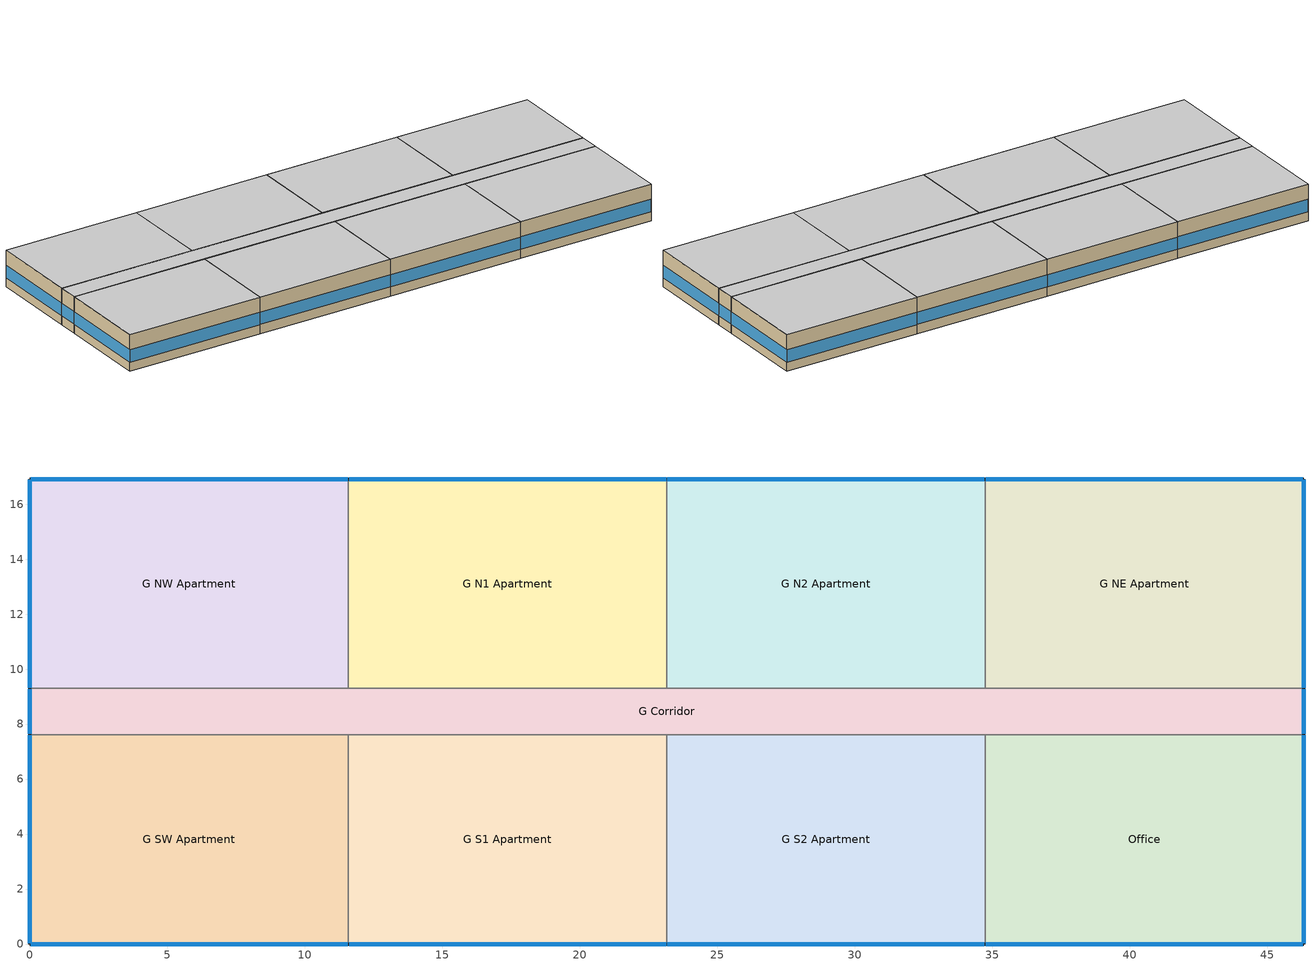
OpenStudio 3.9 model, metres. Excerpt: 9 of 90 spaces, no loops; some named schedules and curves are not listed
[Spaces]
G S1 Apartment
 floor foundation (BTAP-Grnd-Floor-Mass:U-0.757_std): 23.16,7.62 23.16,0 11.58,0 11.58,7.62 z0
 wall outside: 11.58,0 23.16,0 z0:3.05
 wall to G S2 Apartment: 23.16,0 23.16,7.62 z0:3.05
 wall to G Corridor: 23.16,7.62 11.58,7.62 z0:3.05
 wall to G SW Apartment: 11.58,7.62 11.58,0 z0:3.05
 window (BTAP-Ext-FixedWindow:U=0.173 SHGC=0.600): 11.61,0 23.14,0 z0.76:1.78
 ceiling to F2 S1 Apartment: 23.16,0 23.16,7.62 11.58,7.62 11.58,0 z3.05
Office
 floor foundation (BTAP-Grnd-Floor-Mass:U-0.757_std): 46.33,7.62 46.33,0 34.75,0 34.75,7.62 z0
 wall outside: 34.75,0 46.33,0 46.33,7.62 z0:3.05
 wall to G S2 Apartment: 34.75,7.62 34.75,0 z0:3.05
 wall to G Corridor: 46.33,7.62 34.75,7.62 z0:3.05
 window (BTAP-Ext-FixedWindow:U=0.173 SHGC=0.600): 46.33,0.03 46.33,7.59 / 34.77,0 46.3,0 z0.76:1.78
 ceiling to F2 SE Apartment: 46.33,0 46.33,7.62 34.75,7.62 34.75,0 z3.05
G S2 Apartment
 floor foundation (BTAP-Grnd-Floor-Mass:U-0.757_std): 34.75,7.62 34.75,0 23.16,0 23.16,7.62 z0
 wall outside: 23.16,0 34.75,0 z0:3.05
 wall to G Corridor: 34.75,7.62 23.16,7.62 z0:3.05
 window (BTAP-Ext-FixedWindow:U=0.173 SHGC=0.600): 23.19,0 34.72,0 z0.76:1.78
 ceiling to F2 S2 Apartment: 34.75,0 34.75,7.62 23.16,7.62 23.16,0 z3.05
G Corridor
 floor foundation (BTAP-Grnd-Floor-Mass:U-0.757_std): 46.33,9.3 46.33,7.62 0,7.62 0,9.3 z0
 wall outside: 46.33,7.62 46.33,9.3 / 0,9.3 0,7.62 z0:3.05
 wall to G NW Apartment: 11.58,9.3 0,9.3 z0:3.05
 wall to G NE Apartment: 46.33,9.3 34.75,9.3 z0:3.05
 wall to G N1 Apartment: 23.16,9.3 11.58,9.3 z0:3.05
 wall to G SW Apartment: 0,7.62 11.58,7.62 z0:3.05
 wall to G N2 Apartment: 34.75,9.3 23.16,9.3 z0:3.05
 window (BTAP-Ext-FixedWindow:U=0.173 SHGC=0.600): 46.33,7.65 46.33,9.27 / 0,9.27 0,7.65 z0.76:1.81
 ceiling to F2 Corridor: 46.33,7.62 46.33,9.3 0,9.3 0,7.62 z3.05
G NW Apartment
 floor foundation (BTAP-Grnd-Floor-Mass:U-0.757_std): 11.58,16.92 11.58,9.3 0,9.3 0,16.92 z0
 wall outside: 11.58,16.92 0,16.92 0,9.3 z0:3.05
 wall to G N1 Apartment: 11.58,9.3 11.58,16.92 z0:3.05
 window (BTAP-Ext-FixedWindow:U=0.173 SHGC=0.600): 11.56,16.92 0.03,16.92 / 0,16.89 0,9.32 z0.76:1.78
 ceiling to F2 NW Apartment: 11.58,9.3 11.58,16.92 0,16.92 0,9.3 z3.05
G N1 Apartment
 floor foundation (BTAP-Grnd-Floor-Mass:U-0.757_std): 23.16,16.92 23.16,9.3 11.58,9.3 11.58,16.92 z0
 wall outside: 23.16,16.92 11.58,16.92 z0:3.05
 wall to G N2 Apartment: 23.16,9.3 23.16,16.92 z0:3.05
 window (BTAP-Ext-FixedWindow:U=0.173 SHGC=0.600): 23.14,16.92 11.61,16.92 z0.76:1.78
 ceiling to F2 N1 Apartment: 23.16,9.3 23.16,16.92 11.58,16.92 11.58,9.3 z3.05
G N2 Apartment
 floor foundation (BTAP-Grnd-Floor-Mass:U-0.757_std): 34.75,16.92 34.75,9.3 23.16,9.3 23.16,16.92 z0
 wall outside: 34.75,16.92 23.16,16.92 z0:3.05
 wall to G NE Apartment: 34.75,9.3 34.75,16.92 z0:3.05
 window (BTAP-Ext-FixedWindow:U=0.173 SHGC=0.600): 34.72,16.92 23.19,16.92 z0.76:1.78
 ceiling to F2 N2 Apartment: 34.75,9.3 34.75,16.92 23.16,16.92 23.16,9.3 z3.05
G NE Apartment
 floor foundation (BTAP-Grnd-Floor-Mass:U-0.757_std): 46.33,16.92 46.33,9.3 34.75,9.3 34.75,16.92 z0
 wall outside: 46.33,9.3 46.33,16.92 34.75,16.92 z0:3.05
 window (BTAP-Ext-FixedWindow:U=0.173 SHGC=0.600): 46.33,9.32 46.33,16.89 / 46.3,16.92 34.77,16.92 z0.76:1.78
 ceiling to F2 NE Apartment: 46.33,9.3 46.33,16.92 34.75,16.92 34.75,9.3 z3.05
G SW Apartment
 floor foundation (BTAP-Grnd-Floor-Mass:U-0.757_std): 11.58,7.62 11.58,0 0,0 0,7.62 z0
 wall outside: 0,7.62 0,0 11.58,0 z0:3.05
 window (BTAP-Ext-FixedWindow:U=0.173 SHGC=0.600): 0.03,0 11.56,0 / 0,7.59 0,0.03 z0.76:1.78
 ceiling to F2 SW Apartment: 11.58,0 11.58,7.62 0,7.62 0,0 z3.05
[Site]
Calgary Intl AP_AB_CAN: Latitude {deg}=51.11; Longitude {deg}=-114.02; Time Zone {hr}=-7; Elevation {m}=1084.1; Terrain=City
[Building]
HighriseApartment: North Axis {deg}=0; Default Construction Set=BTAP-Mass at hdd = 5000.0; Standards Number of Stories=10; Standards Number of Above Ground Stories=10; Standards Template=NECB2020; Standards Building Type=HighriseApartment
[Site:WaterMainsTemperature]
Calculation Method=Correlation; Annual Average Outdoor Air Temperature {C}=4.69167; Maximum Difference In Monthly Average Outdoor Air Temperatures {deltaC}=24.6
[Site:GroundTemperature:BuildingSurface]
19.527, 19.502, 19.536, 19.598, 20.002, 21.64, 22.225, 22.375, 21.449, 20.121, 19.802, 19.633
[ClimateZones]
Climate Zone Institution Name 1=ASHRAE; Climate Zone Document Name 1=ANSI/ASHRAE Standard 169; Climate Zone Document Year 1=2006; Climate Zone Value 1=7
[SizingPeriod:DesignDay] Barometric Pressure {Pa}=88961; Rain Indicator=No; Snow Indicator=No; Day of Month=21; Daylight Saving Time Indicator=No; Humidity Condition Type=Wetbulb; Dry-Bulb Temperature Range Modifier Type=DefaultMultipliers
Name | Maximum Dry-Bulb Temperature {C} | Daily Dry-Bulb Temperature Range {deltaC} | Wind Speed {m/s} | Wind Direction {deg} | Month | Day Type | Wetbulb or DewPoint at Maximum Dry-Bulb {C} | Solar Model Indicator | ASHRAE Clear Sky Optical Depth for Beam Irradiance | ASHRAE Clear Sky Optical Depth for Diffuse Irradiance | Sky Clearness
Calgary Intl AP Ann Clg .4% Condns DB=>MWB | 28.8 | 12.3 | 4.5 | 160 | 7 | SummerDesignDay | 16 | ASHRAETau | 0.34 | 2.419
Calgary Intl AP Ann Clg .4% Condns WB=>MDB | 25.5 | 12.3 | 4.5 | 160 | 7 | SummerDesignDay | 17.8 | ASHRAETau | 0.34 | 2.419
Calgary Intl AP Ann Htg 99.6% Condns DB | -27.7 | 0 | 2.7 | 200 | 1 | WinterDesignDay | -27.7 | ASHRAEClearSky |  |  | 0
[Site:GroundTemperature:Shallow]
-1.6, -5.4, -6.4, -5.5, -0.4, 5.3, 10.8, 14.7, 15.8, 14, 9.5, 4
[Site:GroundTemperature:Deep]
4, 1.3, -0.4, -0.9, 0.1, 2.3, 5.2, 8, 9.9, 10.3, 9.2, 7
[Site:GroundTemperature:FCfactorMethod]
January Ground Temperature {C}=5.5; February Ground Temperature {C}=-2; March Ground Temperature {C}=-7.6; April Ground Temperature {C}=-6.3; May Ground Temperature {C}=-6.6; June Ground Temperature {C}=-0.3; July Ground Temperature {C}=4.9; August Ground Temperature {C}=10.2; September Ground Temperature {C}=13.8; October Ground Temperature {C}=17; November Ground Temperature {C}=16.6; December Ground Temperature {C}=11.1
[Material:NoMass] Roughness=Smooth; Thermal Absorptance=0.9; Solar Absorptance=0.7
Name | Thermal Resistance {m2-K/W} | Visible Absorptance
Typical Carpet Pad; Typical Carpet Pad 1 | 0.21648 | 0.8
Typical Insulation 1 | 6.98591 | 0.7
Typical Insulation 2 | 4.38022 | 0.7
Typical Insulation 3 | 8.26445 | 0.7
Typical Carpet Pad 2 | 1.25503 | 0.8
Typical Carpet Pad 3; Typical Carpet Pad 4 | 3.45515 | 0.8
Typical Insulation 4 | 0.578017 | 0.7
Typical Insulation 5 | 0.578035 | 0.7
[Material]
Name | Roughness | Thickness {m} | Conductivity {W/m-K} | Density {kg/m3} | Specific Heat {J/kg-K} | Thermal Absorptance | Solar Absorptance | Visible Absorptance
G05 25mm wood | MediumSmooth | 0.0254 | 0.15 | 608 | 1630 | 0.9 | 0.5 | 0.5
100mm Normalweight concrete floor 1 | MediumSmooth | 0.1016 | 2.31 | 2322 | 832
G01 13mm gypsum board 1 | Smooth | 0.0127 | 0.16 | 800 | 1090 | 0.9 | 0.7 | 0.5
4 in. Normalweight Concrete Floor 1 | MediumRough | 0.1016 | 2.31 | 2322 | 832 | 0.9 | 0.7 | 0.7
1IN Stucco 1 | Smooth | 0.0253 | 0.6918 | 1858 | 837 | 0.9 | 0.7 | 0.92
8IN CONCRETE HW RefBldg 1 | Rough | 0.2032 | 1.311 | 2240 | 836.8 | 0.9 | 0.7 | 0.7
1/2IN Gypsum 1 | Smooth | 0.0127 | 0.16 | 784.9 | 830 | 0.9 | 0.4 | 0.4
Metal Roof Surface 1; F08 Metal surface 1 | Smooth | 0.0008 | 45.28 | 7824 | 500 | 0.9 | 0.7 | 0.7
6 in. Normalweight Concrete Floor 1; 6 in. Normalweight Concrete Floor 2; 6 in. Normalweight Concrete Floor 3 | MediumRough | 0.1524 | 2.31 | 2322 | 832 | 0.9 | 0.7 | 0.7
Expanded Polystyrene | MediumSmooth | 0.0363959 | 0.029 | 29 | 1210
[Construction]
BTAP-Int-Partition; BTAP-Int-Door: G05 25mm wood
BTAP-Int-Floor: 100mm Normalweight concrete floor 1, Typical Carpet Pad
BTAP-Int-Wall: G01 13mm gypsum board 1, G01 13mm gypsum board 1
BTAP-Int-Ceiling: Typical Carpet Pad, 100mm Normalweight concrete floor 1
BTAP-Int-Window: SimpleGlazing
BTAP-Ext-Floor-Mass:U-0.138: Typical Insulation 1, 4 in. Normalweight Concrete Floor 1, Typical Carpet Pad 1
BTAP-Ext-Wall-Mass:U-0.215: 1IN Stucco 1, 8IN CONCRETE HW RefBldg 1, Typical Insulation 2, 1/2IN Gypsum 1
BTAP-Ext-Roof-Metal:U-0.121: Metal Roof Surface 1, Typical Insulation 3
BTAP-Grnd-Floor-Mass:U-0.757: 6 in. Normalweight Concrete Floor 1, Typical Carpet Pad 2
BTAP-Grnd-Wall-Mass:U-0.284: 6 in. Normalweight Concrete Floor 2, Typical Carpet Pad 3
BTAP-Grnd-Roof-Mass:U-0.284: 6 in. Normalweight Concrete Floor 3, Typical Carpet Pad 4
BTAP-Ext-FixedWindow:U=0.173 SHGC=0.600; BTAP-Ext-GlassDoors:U=0.173 SHGC=0.600: SimpleGlazing:U=0.173 SHGC=0.600
BTAP-Ext-Door:U-1.73: F08 Metal surface 1, Typical Insulation 4
BTAP-Ext-OverHeadDoor:U-1.73: Typical Insulation 5
BTAP-Ext-Skylights:U=0.241 SHGC=0.600; BTAP-Ext-DaylightDomes:U=0.241 SHGC=0.600; BTAP-Ext-DaylightDiffuser:U=0.241 SHGC=0.600: SimpleGlazing:U=0.241 SHGC=0.600
BTAP-Grnd-Floor-Mass:U-0.757_std: 6 in. Normalweight Concrete Floor 1, Expanded Polystyrene
[DefaultConstructionSet]
BTAP-Mass at hdd = 5000.0: Default Exterior Surface Constructions=BTAP-Mass at hdd = 5000.0; Default Interior Surface Constructions=Default Surface Constructions 2; Default Ground Contact Surface Constructions=BTAP-Mass at hdd = 5000.0 1; Default Exterior SubSurface Constructions=BTAP-Mass at hdd = 5000.0; Default Interior SubSurface Constructions=Default Sub Surface Constructions 2; Interior Partition Construction=BTAP-Int-Partition
[DefaultSurfaceConstructions]
Name | Floor Construction | Wall Construction | Roof Ceiling Construction
Default Surface Constructions 2 | BTAP-Int-Floor | BTAP-Int-Wall | BTAP-Int-Ceiling
BTAP-Mass at hdd = 5000.0 | BTAP-Ext-Floor-Mass:U-0.138 | BTAP-Ext-Wall-Mass:U-0.215 | BTAP-Ext-Roof-Metal:U-0.121
BTAP-Mass at hdd = 5000.0 1 | BTAP-Grnd-Floor-Mass:U-0.757 | BTAP-Grnd-Wall-Mass:U-0.284 | BTAP-Grnd-Roof-Mass:U-0.284
[DefaultSubSurfaceConstructions]
Name | Fixed Window Construction | Operable Window Construction | Door Construction | Glass Door Construction | Overhead Door Construction | Skylight Construction | Tubular Daylight Dome Construction | Tubular Daylight Diffuser Construction
Default Sub Surface Constructions 2 | BTAP-Int-Window | BTAP-Int-Window | BTAP-Int-Door
BTAP-Mass at hdd = 5000.0 | BTAP-Ext-FixedWindow:U=0.173 SHGC=0.600 | BTAP-Ext-FixedWindow:U=0.173 SHGC=0.600 | BTAP-Ext-Door:U-1.73 | BTAP-Ext-GlassDoors:U=0.173 SHGC=0.600 | BTAP-Ext-OverHeadDoor:U-1.73 | BTAP-Ext-Skylights:U=0.241 SHGC=0.600 | BTAP-Ext-DaylightDomes:U=0.241 SHGC=0.600 | BTAP-Ext-DaylightDiffuser:U=0.241 SHGC=0.600
[WindowMaterial:SimpleGlazingSystem] Solar Heat Gain Coefficient=0.6; Visible Transmittance=0.21
Name | U-Factor {W/m2-K}
SimpleGlazing | 2.2
SimpleGlazing:U=0.173 SHGC=0.600 | 1.73
SimpleGlazing:U=0.241 SHGC=0.600 | 2.41
[Space] Building Story=Building Story 1; Part of Total Floor Area=Yes; Volume {m3}=Autocalculate
Name | Space Type | Thermal Zone
G S1 Apartment | Space Function Dwelling units general | DU_BT=Space Function_ST=Dwelling units general_FL=Building Story 1_SCHG 2
Office | Space Function Dwelling units general | DU_BT=Space Function_ST=Dwelling units general_FL=Building Story 1_SCHG 4
G N2 Apartment | Space Function Dwelling units general | DU_BT=Space Function_ST=Dwelling units general_FL=Building Story 1_SCHG 5
G S2 Apartment | Space Function Dwelling units general | DU_BT=Space Function_ST=Dwelling units general_FL=Building Story 1_SCHG 6
G Corridor | Space Function Corridor/Transition area other-sch-G | WILD_ST=Corridor/Transition area other-sch-G_FL=Building Story 1_SCH=G
G NW Apartment | Space Function Dwelling units general | DU_BT=Space Function_ST=Dwelling units general_FL=Building Story 1_SCHG 7
G N1 Apartment | Space Function Dwelling units general | DU_BT=Space Function_ST=Dwelling units general_FL=Building Story 1_SCHG 3
G SW Apartment | Space Function Dwelling units general | DU_BT=Space Function_ST=Dwelling units general_FL=Building Story 1_SCHG 1
G NE Apartment | Space Function Dwelling units general | DU_BT=Space Function_ST=Dwelling units general_FL=Building Story 1_SCHG
[EvaporativeFluidCooler:SingleSpeed]
Central Tower: Design Air Flow Rate {m3/s}=autosize; Fan Power at Design Air Flow Rate {W}=autosize; Design Spray Water Flow Rate {m3/s}=0.002208; Performance Input Method=UFactorTimesAreaAndDesignWaterFlowRate; U-factor Times Area Value at Design Air Flow Rate {W/K}=autosize; Design Water Flow Rate {m3/s}=autosize; Capacity Control=FanCycling; Sizing Factor=1; Evaporation Loss Mode=SaturatedExit; Drift Loss Percent {percent}=0.008; Blowdown Calculation Mode=ConcentrationRatio; Blowdown Concentration Ratio=3
[BuildingStory]
Building Story 1: Nominal Z Coordinate {m}=0
[SpaceType] Standards Building Type=Space Function
Name | Default Schedule Set | Design Specification Outdoor Air Object | Standards Space Type
Space Function Corridor/Transition area other-sch-G | Space Function Corridor/Transition area other-sch-G Schedule Set | Space Function Corridor/Transition area other-sch-G Ventilation | Corridor/Transition area other-sch-G
Space Function Dwelling units general | Space Function Dwelling units general Schedule Set | Space Function Dwelling units general Ventilation | Dwelling units general
[People:Definition] Number of People Calculation Method=People/Area; Fraction Radiant=0.3
Name | People per Space Floor Area {person/m2}
Space Function Corridor/Transition area other-sch-G People Definition | 0.0100036
Space Function Dwelling units general People Definition | 0.0400145
[People] Work Efficiency Schedule=Work Efficiency Schedule; Clothing Insulation Schedule=Clothing Schedule; Air Velocity Schedule=Air Velocity Schedule; Multiplier=1
Name | People Definition | Space or SpaceType
Space Function Corridor/Transition area other-sch-G People | Space Function Corridor/Transition area other-sch-G People Definition | Space Function Corridor/Transition area other-sch-G
Space Function Dwelling units general People | Space Function Dwelling units general People Definition | Space Function Dwelling units general
[Lights:Definition] Design Level Calculation Method=Watts/Area; Fraction Radiant=0.5; Fraction Visible=0.2
Name | Watts per Space Floor Area {W/m2}
Space Function Corridor/Transition area other-sch-G Lights Definition | 4.4
Space Function Dwelling units general Lights Definition | 5.00182
[Lights] Fraction Replaceable=1
Name | Lights Definition | Space or SpaceType
Space Function Corridor/Transition area other-sch-G Lights | Space Function Corridor/Transition area other-sch-G Lights Definition | Space Function Corridor/Transition area other-sch-G
Space Function Dwelling units general Lights | Space Function Dwelling units general Lights Definition | Space Function Dwelling units general
[DesignSpecification:OutdoorAir] Outdoor Air Method=Sum; Outdoor Air Flow per Floor Area {m3/s-m2}=0.0003048
Name | Outdoor Air Flow per Person {m3/s-person}
Space Function Corridor/Transition area other-sch-G Ventilation
Space Function Dwelling units general Ventilation | 0.00235974
[DefaultScheduleSet] Number of People Schedule=NECB-G-Occupancy; People Activity Level Schedule=NECB-Activity; Lighting Schedule=NECB-G-Lighting; Electric Equipment Schedule=NECB-G-Electric-Equipment
Space Function Corridor/Transition area other-sch-G Schedule Set; Space Function Dwelling units general Schedule Set
[ThermostatSetpoint:DualSetpoint] Heating Setpoint Temperature Schedule=NECB-G-Thermostat Setpoint-Heating; Cooling Setpoint Temperature Schedule=NECB-G-Thermostat Setpoint-Cooling
Space Function Dwelling units general Thermostat 163; Space Function Dwelling units general Thermostat 172; Space Function Dwelling units general Thermostat 178; Space Function Dwelling units general Thermostat 208; Space Function Dwelling units general Thermostat 218; Space Function Dwelling units general Thermostat 222; Space Function Dwelling units general Thermostat 223; Space Function Dwelling units general Thermostat 238; Space Function Corridor/Transition area other-sch-G Thermostat 29
[ElectricEquipment:Definition]
Space Function Dwelling units general Elec Equip Definition: Design Level Calculation Method=Watts/Area; Watts per Space Floor Area {W/m2}=5.00182; Fraction Radiant=0.5
[ElectricEquipment]
Space Function Dwelling units general Elec Equip: Electric Equipment Definition=Space Function Dwelling units general Elec Equip Definition; Space or SpaceType=Space Function Dwelling units general
[SpaceInfiltration:DesignFlowRate] Schedule=Always On Discrete; Design Flow Rate Calculation Method=Flow/ExteriorArea; Flow per Exterior Surface Area {m3/s-m2}=0.000345325; Constant Term Coefficient=0; Temperature Term Coefficient=0; Velocity Term Coefficient=0.224; Velocity Squared Term Coefficient=0
Name | Space or SpaceType
G Corridor Infiltration | G Corridor
G N1 Apartment Infiltration | G N1 Apartment
G N2 Apartment Infiltration | G N2 Apartment
G NE Apartment Infiltration | G NE Apartment
G NW Apartment Infiltration | G NW Apartment
G S1 Apartment Infiltration | G S1 Apartment
G S2 Apartment Infiltration | G S2 Apartment
G SW Apartment Infiltration | G SW Apartment
Office Infiltration | Office
[ThermalZone] Use Ideal Air Loads=No
Name | Thermostat
DU_BT=Space Function_ST=Dwelling units general_FL=Building Story 1_SCHG | Space Function Dwelling units general Thermostat 163
DU_BT=Space Function_ST=Dwelling units general_FL=Building Story 1_SCHG 1 | Space Function Dwelling units general Thermostat 172
DU_BT=Space Function_ST=Dwelling units general_FL=Building Story 1_SCHG 2 | Space Function Dwelling units general Thermostat 178
DU_BT=Space Function_ST=Dwelling units general_FL=Building Story 1_SCHG 3 | Space Function Dwelling units general Thermostat 208
DU_BT=Space Function_ST=Dwelling units general_FL=Building Story 1_SCHG 4 | Space Function Dwelling units general Thermostat 218
DU_BT=Space Function_ST=Dwelling units general_FL=Building Story 1_SCHG 5 | Space Function Dwelling units general Thermostat 222
DU_BT=Space Function_ST=Dwelling units general_FL=Building Story 1_SCHG 6 | Space Function Dwelling units general Thermostat 223
DU_BT=Space Function_ST=Dwelling units general_FL=Building Story 1_SCHG 7 | Space Function Dwelling units general Thermostat 238
WILD_ST=Corridor/Transition area other-sch-G_FL=Building Story 1_SCH=G | Space Function Corridor/Transition area other-sch-G Thermostat 29
[Foundation:Kiva]
Bldg Kiva Foundation: Wall Height Above Grade {m}=0; Wall Depth Below Slab {m}=0
[SurfaceProperty:ExposedFoundationPerimeter] Exposed Perimeter Calculation Method=TotalExposedPerimeter
Name | Total Exposed Perimeter {m}
g GFloor NEA; g GFloor SWA; g GFloor SEA; g GFloor NWA | 19.2014
g GFloor S1A; g GFloor N1A; g GFloor N2A; g GFloor S2A | 11.5818
g Floor C | 3.3526
[Foundation:Kiva:Settings]

[AvailabilityManager:NightCycle] Applicability Schedule=Always On Discrete; Control Type=CycleOnAny; Thermostat Tolerance {deltaC}=1; Cycling Run Time {s}=3600
Availability Manager Night Cycle 1; Availability Manager Night Cycle 2
[HeatExchanger:AirToAir:SensibleAndLatent] Availability Schedule=Always On Discrete; Nominal Supply Air Flow Rate {m3/s}=autosize; Sensible Effectiveness at 100% Heating Air Flow=0.5; Latent Effectiveness at 100% Heating Air Flow=0.5; Sensible Effectiveness at 100% Cooling Air Flow=0.5; Latent Effectiveness at 100% Cooling Air Flow=0.5; Supply Air Outlet Temperature Control=Yes; Heat Exchanger Type=Rotary; Frost Control Type=ExhaustOnly; Threshold Temperature {C}=-23.3; Initial Defrost Time Fraction=0.167; Rate of Defrost Time Fraction Increase {1/K}=1.44; Economizer Lockout=Yes
Name | Nominal Electric Power {W} | Sensible Effectiveness of Heating Air Flow Curve | Latent Effectiveness of Heating Air Flow Curve | Sensible Effectiveness of Cooling Air Flow Curve | Latent Effectiveness of Cooling Air Flow Curve
sys_1|mixed|shr>none|sc>ashp|sh>ashp>c-g|ssf>cv|zh>b-hw|zc>none|srf>none| ERV | 2072.26 | sys_1|mixed|shr>none|sc>ashp|sh>ashp>c-g|ssf>cv|zh>b-hw|zc>none|srf>none| ERV_SensHeatEff 1 | sys_1|mixed|shr>none|sc>ashp|sh>ashp>c-g|ssf>cv|zh>b-hw|zc>none|srf>none| ERV_LatHeatEff 1 | sys_1|mixed|shr>none|sc>ashp|sh>ashp>c-g|ssf>cv|zh>b-hw|zc>none|srf>none| ERV_SensCoolEff 1 | sys_1|mixed|shr>none|sc>ashp|sh>ashp>c-g|ssf>cv|zh>b-hw|zc>none|srf>none| ERV_LatCoolEff 1
sys_4|mixed|shr>none|sc>ashp|sh>ashp>c-g|ssf>cv|zh>b-hw|zc>none|srf>none| ERV | 219.834 | sys_4|mixed|shr>none|sc>ashp|sh>ashp>c-g|ssf>cv|zh>b-hw|zc>none|srf>none| ERV_SensHeatEff 1 | sys_4|mixed|shr>none|sc>ashp|sh>ashp>c-g|ssf>cv|zh>b-hw|zc>none|srf>none| ERV_LatHeatEff 1 | sys_4|mixed|shr>none|sc>ashp|sh>ashp>c-g|ssf>cv|zh>b-hw|zc>none|srf>none| ERV_SensCoolEff 1 | sys_4|mixed|shr>none|sc>ashp|sh>ashp>c-g|ssf>cv|zh>b-hw|zc>none|srf>none| ERV_LatCoolEff 1
[SetpointManager:OutdoorAirPretreat] Minimum Setpoint Temperature {C}=-99; Maximum Setpoint Temperature {C}=99; Minimum Setpoint Humidity Ratio {kgWater/kgDryAir}=1e-05; Maximum Setpoint Humidity Ratio {kgWater/kgDryAir}=1
Name | Setpoint Node or NodeList
Setpoint Manager Outdoor Air Pretreat 1 | sys_1|mixed|shr>none|sc>ashp|sh>ashp>c-g|ssf>cv|zh>b-hw|zc>none|srf>none| ERV Primary Outlet Air Node
Setpoint Manager Outdoor Air Pretreat 2 | sys_4|mixed|shr>none|sc>ashp|sh>ashp>c-g|ssf>cv|zh>b-hw|zc>none|srf>none| ERV Primary Outlet Air Node
